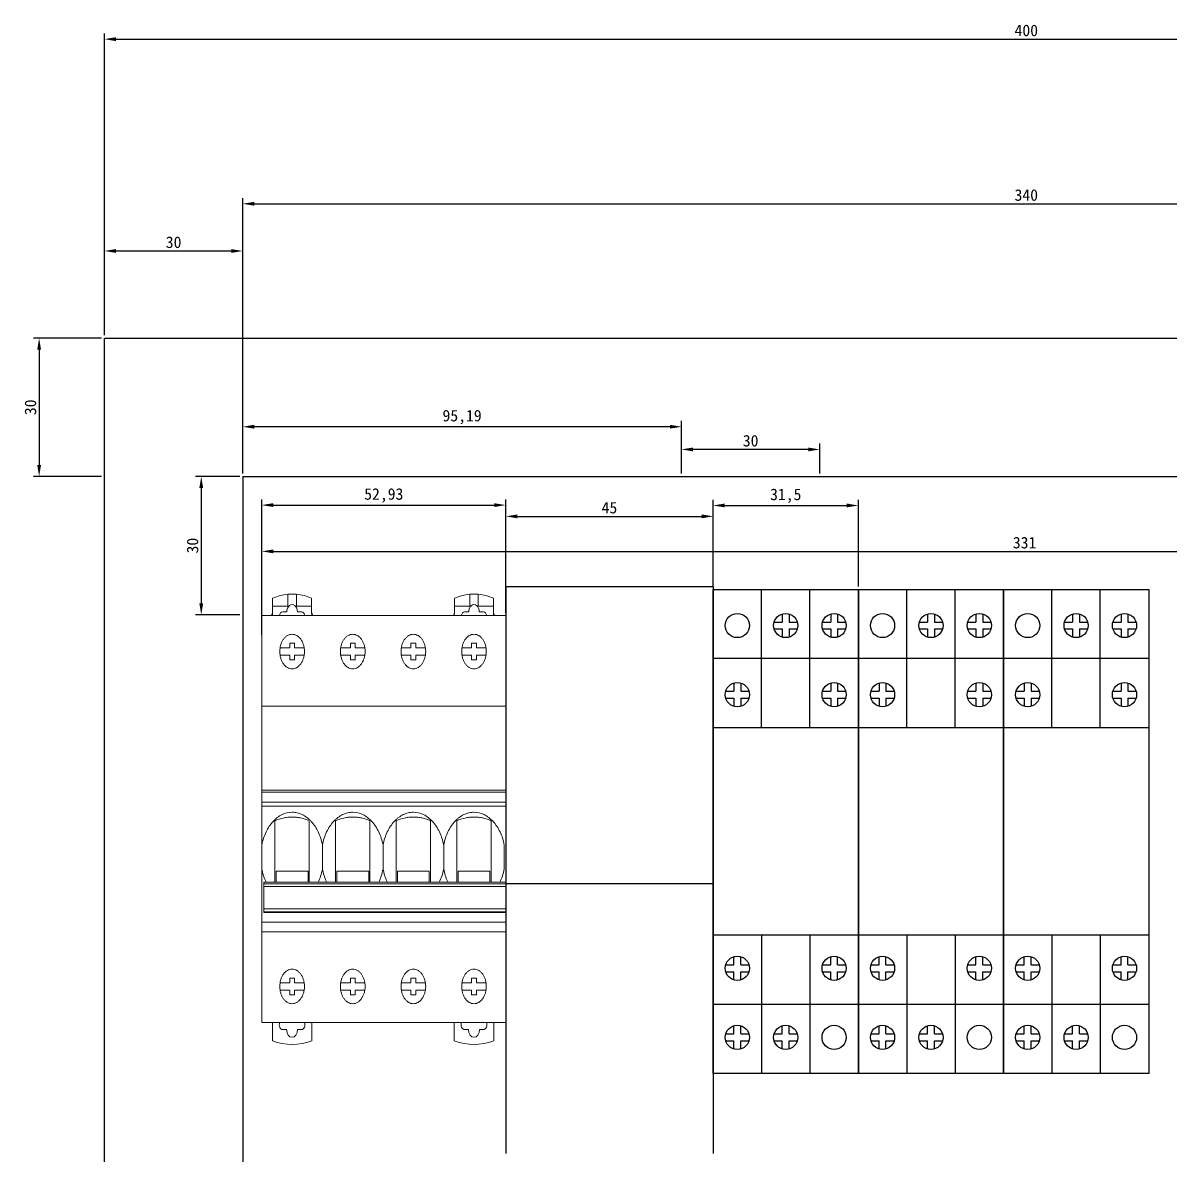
# Model space of a CAD drawing. Header units: millimetres. Extents: x 914 to 910632, y -176 to 682692.
# Drawn here: x 5886.1 to 6135, y 87 to 332.6 of the extents above; entities that cross this region are included whole.
import ezdxf

# ---------------------------------------------------------------- set-up
doc = ezdxf.new("R2010")
doc.units = ezdxf.units.MM
doc.styles.get("Standard").update_dxf_attribs({"font": 'arial.ttf'})
doc.styles.add('宋体', font='')
doc.styles.get('宋体').set_extended_font_data('宋体')
doc.dimstyles.new('ISO-25', dxfattribs={"dimtxt": 2.5, "dimasz": 2.5, "dimexe": 1.25, "dimexo": 0.625, "dimtad": 1, "dimtxsty": 'Standard', "dimcen": 2.5, "dimadec": 0, "dimazin": 0, "dimtfac": 1, "dimtmove": 0, "dimatfit": 3, "dimfxl": 1, "dimarcsym": 0})

# ---------------------------------------------------------------- blocks, each defined once
blk = doc.blocks.new('*D303')
at = {"color": 0, "lineweight": -2, "transparency": 16777216}
for p, q in [((5903.76, 264.85), (5903.76, 284.38)), ((5933.76, 264.85), (5933.76, 284.38)), ((5906.26, 283.13), (5931.26, 283.13))]:
    blk.add_line(p, q, dxfattribs=at)
at = {"color": 0, "transparency": 16777216}
for points in [[(5906.26, 283.55), (5906.26, 282.72), (5903.76, 283.13)], [(5931.26, 283.55), (5931.26, 282.72), (5933.76, 283.13)]]:
    blk.add_solid(points, dxfattribs=at)
at = {"layer": 'Defpoints', "color": 0, "transparency": 16777216}
for p in [(5933.76, 283.13), (5903.76, 264.22), (5933.76, 264.22)]:
    blk.add_point(p, dxfattribs=at)
at = {"color": 0, "transparency": 16777216, "insert": (5918.76, 285.01), "char_height": 2.5, "attachment_point": 5, "style": '宋体'}
blk.add_mtext('30', dxfattribs=at)
blk = doc.blocks.new('*D304')
at = {"color": 0, "lineweight": -2, "transparency": 16777216}
for p, q in [((5903.13, 264.22), (5888.34, 264.22)), ((5889.59, 261.72), (5889.59, 236.72)), ((5903.13, 234.22), (5888.34, 234.22))]:
    blk.add_line(p, q, dxfattribs=at)
at = {"color": 0, "transparency": 16777216}
for points in [[(5889.17, 261.72), (5890, 261.72), (5889.59, 264.22)], [(5889.17, 236.72), (5890, 236.72), (5889.59, 234.22)]]:
    blk.add_solid(points, dxfattribs=at)
at = {"layer": 'Defpoints', "color": 0, "transparency": 16777216}
for p in [(5903.76, 264.22), (5889.59, 234.22), (5903.76, 234.22)]:
    blk.add_point(p, dxfattribs=at)
at = {"color": 0, "transparency": 16777216, "insert": (5887.71, 249.22), "char_height": 2.5, "attachment_point": 5, "rotation": 90, "style": '宋体'}
blk.add_mtext('30', dxfattribs=at)
blk = doc.blocks.new('4P空开')
at = {"color": 4, "linetype": 'Continuous', "lineweight": 15}
for p, q in [((1.296, 28.69), (1.296, 28.204)), ((2.619, 28.204), (2.619, 28.934)), ((3.362, 28.935), (3.362, 28.204)), ((4.685, 28.204), (4.685, 28.693)), ((17.08, 28.69), (17.08, 28.204)), ((18.403, 28.204), (18.403, 28.934)), ((19.146, 28.935), (19.146, 28.204)), ((20.469, 28.204), (20.469, 28.693)), ((1.296, 28.204), (2.619, 28.204)), ((1.296, 28.204), (1.296, 28.203)), ((1.296, 28.203), (2.619, 28.203)), ((1.296, 27.777), (1.296, 28.203)), ((2.53, 27.837), (2.173, 27.837)), ((2.619, 28.204), (2.619, 28.203)), ((3.362, 28.204), (4.685, 28.204)), ((3.362, 28.204), (3.362, 28.203)), ((3.362, 28.203), (4.685, 28.203)), ((3.808, 27.837), (3.451, 27.837)), ((4.685, 28.203), (4.685, 28.204)), ((4.685, 28.203), (4.685, 27.777)), ((17.08, 28.204), (18.403, 28.204)), ((17.08, 28.204), (17.08, 28.203)), ((17.08, 28.203), (18.403, 28.203)), ((17.08, 27.777), (17.08, 28.203)), ((18.314, 27.837), (17.957, 27.837)), ((18.403, 28.204), (18.403, 28.203)), ((19.146, 28.204), (20.469, 28.204)), ((19.146, 28.204), (19.146, 28.203)), ((19.146, 28.203), (20.469, 28.203)), ((19.592, 27.837), (19.235, 27.837)), ((20.469, 28.203), (20.469, 28.204)), ((20.469, 28.203), (20.469, 27.777)), ((21.53, 27.609), (0.36, 27.609)), ((0.36, 27.609), (0.36, 21.991)), ((21.53, 27.609), (21.53, 2.401)), ((1.944, 25.608), (2.782, 25.608)), ((2.782, 25.608), (2.782, 25.905)), ((2.782, 25.905), (3.198, 25.905)), ((3.198, 25.905), (3.198, 25.608)), ((3.198, 25.608), (4.037, 25.608)), ((7.205, 25.608), (8.044, 25.608)), ((8.044, 25.905), (8.46, 25.905)), ((8.044, 25.608), (8.044, 25.905)), ((8.46, 25.905), (8.46, 25.608)), ((8.46, 25.608), (9.298, 25.608)), ((12.467, 25.608), (13.305, 25.608)), ((13.305, 25.905), (13.721, 25.905)), ((13.305, 25.608), (13.305, 25.905)), ((13.721, 25.905), (13.721, 25.608)), ((13.721, 25.608), (14.56, 25.608)), ((17.728, 25.608), (18.567, 25.608)), ((18.567, 25.905), (18.983, 25.905)), ((18.567, 25.608), (18.567, 25.905)), ((18.983, 25.905), (18.983, 25.608)), ((18.983, 25.608), (19.821, 25.608)), ((2.782, 25.162), (1.944, 25.162)), ((2.782, 24.865), (2.782, 25.162)), ((3.198, 25.162), (3.198, 24.865)), ((4.037, 25.162), (3.198, 25.162)), ((8.044, 25.162), (7.205, 25.162)), ((8.044, 24.865), (8.044, 25.162)), ((8.46, 25.162), (8.46, 24.865)), ((9.298, 25.162), (8.46, 25.162)), ((13.305, 25.162), (12.467, 25.162)), ((13.305, 24.865), (13.305, 25.162)), ((13.721, 25.162), (13.721, 24.865)), ((14.56, 25.162), (13.721, 25.162)), ((18.567, 25.162), (17.728, 25.162)), ((18.567, 24.865), (18.567, 25.162)), ((18.983, 25.162), (18.983, 24.865)), ((19.821, 25.162), (18.983, 25.162)), ((3.198, 24.865), (2.782, 24.865)), ((8.46, 24.865), (8.044, 24.865)), ((13.721, 24.865), (13.305, 24.865)), ((18.983, 24.865), (18.567, 24.865)), ((0.36, 21.991), (21.53, 21.991)), ((0.36, 21.991), (0.36, 16.788)), ((0.36, 16.788), (0.36, 16.669)), ((0.36, 16.788), (21.53, 16.788)), ((21.53, 16.669), (0.36, 16.669)), ((21.53, 16.669), (0.36, 16.669)), ((0.36, 16.669), (0.36, 16.044)), ((0.36, 16.044), (21.53, 16.044)), ((0.36, 16.044), (0.36, 15.808)), ((21.53, 15.808), (0.36, 15.808)), ((0.36, 15.808), (0.36, 13.393)), ((0.36, 11.907), (0.36, 8.614)), ((1.608, 11.77), (1.608, 11.086)), ((4.373, 11.77), (1.608, 11.77)), ((4.373, 11.086), (4.373, 11.77)), ((6.87, 11.77), (6.87, 11.086)), ((9.634, 11.77), (6.87, 11.77)), ((9.634, 11.086), (9.634, 11.77)), ((12.131, 11.77), (12.131, 11.086)), ((14.896, 11.77), (12.131, 11.77)), ((14.896, 11.086), (14.896, 11.77)), ((17.393, 11.77), (17.393, 11.086)), ((20.157, 11.77), (17.393, 11.77)), ((20.157, 11.086), (20.157, 11.77)), ((21.53, 11.086), (0.523, 11.086)), ((0.523, 11.086), (0.523, 10.996)), ((21.53, 10.996), (0.523, 10.996)), ((0.523, 10.996), (0.523, 10.823)), ((21.53, 10.823), (0.523, 10.823)), ((0.523, 10.823), (0.523, 9.441)), ((21.53, 9.441), (0.523, 9.441)), ((0.523, 9.441), (0.523, 9.259)), ((21.53, 9.259), (0.523, 9.259)), ((0.523, 9.259), (0.523, 9.207)), ((21.53, 8.614), (0.36, 8.614)), ((0.36, 8.614), (0.36, 8.016)), ((0.523, 9.207), (21.53, 9.207)), ((21.53, 8.016), (0.36, 8.016)), ((0.36, 8.016), (0.36, 2.401)), ((2.782, 5.151), (3.198, 5.151)), ((2.782, 4.854), (2.782, 5.151)), ((3.198, 5.151), (3.198, 4.854)), ((8.044, 5.151), (8.46, 5.151)), ((8.044, 4.854), (8.044, 5.151)), ((8.46, 5.151), (8.46, 4.854)), ((13.305, 5.151), (13.721, 5.151)), ((13.305, 4.854), (13.305, 5.151)), ((13.721, 5.151), (13.721, 4.854)), ((18.567, 5.151), (18.983, 5.151)), ((18.567, 4.854), (18.567, 5.151)), ((18.983, 5.151), (18.983, 4.854)), ((1.944, 4.854), (2.782, 4.854)), ((2.782, 4.408), (1.944, 4.408)), ((2.782, 4.11), (2.782, 4.408)), ((3.198, 4.854), (4.037, 4.854)), ((3.198, 4.408), (3.198, 4.11)), ((4.037, 4.408), (3.198, 4.408)), ((7.205, 4.854), (8.044, 4.854)), ((8.044, 4.408), (7.205, 4.408)), ((8.044, 4.11), (8.044, 4.408)), ((8.46, 4.854), (9.298, 4.854)), ((8.46, 4.408), (8.46, 4.11)), ((9.298, 4.408), (8.46, 4.408)), ((12.467, 4.854), (13.305, 4.854)), ((13.305, 4.408), (12.467, 4.408)), ((13.305, 4.11), (13.305, 4.408)), ((13.721, 4.854), (14.56, 4.854)), ((13.721, 4.408), (13.721, 4.11)), ((14.56, 4.408), (13.721, 4.408)), ((17.728, 4.854), (18.567, 4.854)), ((18.567, 4.408), (17.728, 4.408)), ((18.567, 4.11), (18.567, 4.408)), ((18.983, 4.854), (19.821, 4.854)), ((18.983, 4.408), (18.983, 4.11)), ((19.821, 4.408), (18.983, 4.408)), ((3.198, 4.11), (2.782, 4.11)), ((8.46, 4.11), (8.044, 4.11)), ((13.721, 4.11), (13.305, 4.11)), ((18.983, 4.11), (18.567, 4.11)), ((21.53, 2.401), (0.36, 2.401)), ((1.281, 1.261), (1.281, 2.401)), ((4.7, 2.401), (4.7, 1.261)), ((17.066, 1.261), (17.066, 2.401)), ((20.484, 2.401), (20.484, 1.261)), ((2.173, 1.955), (2.515, 1.955)), ((3.466, 1.955), (3.808, 1.955)), ((17.957, 1.955), (18.299, 1.955)), ((19.25, 1.955), (19.592, 1.955))]:
    blk.add_line(p, q, dxfattribs=at)
for centre, radius, start, end in [((2.997, 23.195), 5.752, 93.76697, 107.19773), ((2.997, 23.195), 5.752, 86.35897, 93.76705), ((2.997, 23.195), 5.752, 72.93382, 86.35906), ((18.781, 23.195), 5.752, 93.76697, 107.19773), ((18.781, 23.195), 5.752, 86.35897, 93.76705), ((18.781, 23.195), 5.752, 72.93382, 86.35906), ((1, 27.844), 0.296, 307.38013, 359.98041), ((4.981, 27.844), 0.296, 180.02292, 232.61656), ((16.784, 27.844), 0.296, 307.38013, 359.98041), ((20.765, 27.844), 0.296, 180.02292, 232.61656), ((2.173, 2.253), 0.297, 150, 270), ((3.808, 2.253), 0.297, 270, 30), ((17.957, 2.253), 0.297, 150, 270), ((19.592, 2.253), 0.297, 270, 30), ((2.99, 1.955), 0.476, 180, 0), ((18.775, 1.955), 0.476, 180, 0), ((2.99, 7.573), 6.54, 254.84901, 285.15099), ((18.775, 7.573), 6.54, 254.84901, 285.15099)]:
    blk.add_arc(centre, radius, start, end, dxfattribs=at)
for centre, major_axis, start_param, end_param in [((0.999, 27.777), (0, 0.298), 4.111358, 4.712389), ((2.173, 27.539), (0, 0.298), 0, 1.334085), ((2.99, 27.837), (0, 0.462), 4.712389, 7.853982), ((3.808, 27.539), (0, 0.298), 4.949101, 6.283185), ((4.982, 27.777), (0, 0.298), 1.570796, 2.171827), ((16.783, 27.777), (0, 0.298), 4.111358, 4.712389), ((17.957, 27.539), (0, 0.298), 0, 1.334085), ((18.775, 27.837), (0, 0.462), 4.712389, 7.853982), ((19.592, 27.539), (0, 0.298), 4.949101, 6.283185), ((20.766, 27.777), (0, 0.298), 1.570796, 2.171827)]:
    blk.add_ellipse(centre, major_axis=major_axis, ratio=0.997493, start_param=start_param, end_param=end_param, dxfattribs=at)
for points, knots in [([(2.99, 24.315), (2.92, 24.315), (2.85, 24.322), (2.713, 24.349), (2.645, 24.37), (2.515, 24.423), (2.454, 24.456), (2.337, 24.534), (2.282, 24.58), (2.183, 24.679), (2.139, 24.732), (2.061, 24.85), (2.028, 24.912), (1.975, 25.041), (1.954, 25.108), (1.927, 25.246), (1.92, 25.315), (1.92, 25.455), (1.927, 25.525), (1.955, 25.662), (1.975, 25.729), (2.028, 25.858), (2.062, 25.921), (2.139, 26.037), (2.183, 26.091), (2.283, 26.19), (2.337, 26.235), (2.452, 26.313), (2.515, 26.346), (2.645, 26.4), (2.711, 26.42), (2.849, 26.448), (2.92, 26.455), (3.061, 26.455), (3.131, 26.448), (3.268, 26.421), (3.336, 26.4), (3.466, 26.346), (3.527, 26.313), (3.643, 26.236), (3.698, 26.19), (3.797, 26.092), (3.841, 26.038), (3.919, 25.921), (3.952, 25.859), (4.006, 25.73), (4.026, 25.663), (4.054, 25.525), (4.06, 25.456), (4.061, 25.317), (4.054, 25.246), (4.027, 25.109), (4.007, 25.042), (3.953, 24.913), (3.92, 24.85), (3.843, 24.734), (3.798, 24.68), (3.699, 24.58), (3.645, 24.535), (3.529, 24.457), (3.466, 24.424), (3.336, 24.37), (3.269, 24.349), (3.132, 24.322), (3.061, 24.315), (2.99, 24.315)], [0, 0, 0, 0, 0.03125, 0.03125, 0.0625, 0.0625, 0.09375, 0.09375, 0.125, 0.125, 0.15625, 0.15625, 0.1875, 0.1875, 0.21875, 0.21875, 0.25, 0.25, 0.28125, 0.28125, 0.3125, 0.3125, 0.34375, 0.34375, 0.375, 0.375, 0.40625, 0.40625, 0.4375, 0.4375, 0.46875, 0.46875, 0.5, 0.5, 0.53125, 0.53125, 0.5625, 0.5625, 0.59375, 0.59375, 0.625, 0.625, 0.65625, 0.65625, 0.6875, 0.6875, 0.71875, 0.71875, 0.75, 0.75, 0.78125, 0.78125, 0.8125, 0.8125, 0.84375, 0.84375, 0.875, 0.875, 0.90625, 0.90625, 0.9375, 0.9375, 0.96875, 0.96875, 1, 1, 1, 1]), ([(8.252, 24.315), (8.181, 24.315), (8.111, 24.322), (7.974, 24.349), (7.906, 24.37), (7.777, 24.423), (7.715, 24.456), (7.599, 24.534), (7.544, 24.58), (7.445, 24.679), (7.401, 24.732), (7.323, 24.85), (7.289, 24.912), (7.236, 25.041), (7.216, 25.108), (7.188, 25.246), (7.182, 25.315), (7.182, 25.455), (7.189, 25.525), (7.216, 25.662), (7.236, 25.729), (7.29, 25.858), (7.323, 25.921), (7.4, 26.037), (7.444, 26.091), (7.544, 26.19), (7.598, 26.235), (7.714, 26.313), (7.776, 26.346), (7.906, 26.4), (7.973, 26.42), (8.11, 26.448), (8.181, 26.455), (8.323, 26.455), (8.392, 26.448), (8.529, 26.421), (8.597, 26.4), (8.727, 26.346), (8.788, 26.313), (8.905, 26.236), (8.96, 26.19), (9.058, 26.092), (9.103, 26.038), (9.181, 25.921), (9.214, 25.859), (9.267, 25.73), (9.288, 25.663), (9.315, 25.525), (9.322, 25.456), (9.322, 25.317), (9.315, 25.246), (9.288, 25.109), (9.268, 25.042), (9.215, 24.913), (9.181, 24.85), (9.104, 24.734), (9.06, 24.68), (8.96, 24.58), (8.906, 24.535), (8.79, 24.457), (8.727, 24.424), (8.598, 24.37), (8.531, 24.349), (8.394, 24.322), (8.323, 24.315), (8.252, 24.315)], [0, 0, 0, 0, 0.03125, 0.03125, 0.0625, 0.0625, 0.09375, 0.09375, 0.125, 0.125, 0.15625, 0.15625, 0.1875, 0.1875, 0.21875, 0.21875, 0.25, 0.25, 0.28125, 0.28125, 0.3125, 0.3125, 0.34375, 0.34375, 0.375, 0.375, 0.40625, 0.40625, 0.4375, 0.4375, 0.46875, 0.46875, 0.5, 0.5, 0.53125, 0.53125, 0.5625, 0.5625, 0.59375, 0.59375, 0.625, 0.625, 0.65625, 0.65625, 0.6875, 0.6875, 0.71875, 0.71875, 0.75, 0.75, 0.78125, 0.78125, 0.8125, 0.8125, 0.84375, 0.84375, 0.875, 0.875, 0.90625, 0.90625, 0.9375, 0.9375, 0.96875, 0.96875, 1, 1, 1, 1]), ([(13.513, 24.315), (13.442, 24.315), (13.373, 24.322), (13.236, 24.349), (13.168, 24.37), (13.038, 24.423), (12.977, 24.456), (12.86, 24.534), (12.805, 24.58), (12.706, 24.679), (12.662, 24.732), (12.584, 24.85), (12.551, 24.912), (12.498, 25.041), (12.477, 25.108), (12.45, 25.246), (12.443, 25.315), (12.443, 25.455), (12.45, 25.525), (12.477, 25.662), (12.498, 25.729), (12.551, 25.858), (12.584, 25.921), (12.662, 26.037), (12.706, 26.091), (12.805, 26.19), (12.86, 26.235), (12.975, 26.313), (13.038, 26.346), (13.168, 26.4), (13.234, 26.42), (13.372, 26.448), (13.442, 26.455), (13.584, 26.455), (13.654, 26.448), (13.791, 26.421), (13.859, 26.4), (13.988, 26.346), (14.05, 26.313), (14.166, 26.236), (14.221, 26.19), (14.32, 26.092), (14.364, 26.038), (14.442, 25.921), (14.475, 25.859), (14.528, 25.73), (14.549, 25.663), (14.576, 25.525), (14.583, 25.456), (14.584, 25.317), (14.577, 25.246), (14.55, 25.109), (14.529, 25.042), (14.476, 24.913), (14.443, 24.85), (14.365, 24.734), (14.321, 24.68), (14.222, 24.58), (14.167, 24.535), (14.051, 24.457), (13.989, 24.424), (13.859, 24.37), (13.792, 24.349), (13.655, 24.322), (13.584, 24.315), (13.513, 24.315)], [0, 0, 0, 0, 0.03125, 0.03125, 0.0625, 0.0625, 0.09375, 0.09375, 0.125, 0.125, 0.15625, 0.15625, 0.1875, 0.1875, 0.21875, 0.21875, 0.25, 0.25, 0.28125, 0.28125, 0.3125, 0.3125, 0.34375, 0.34375, 0.375, 0.375, 0.40625, 0.40625, 0.4375, 0.4375, 0.46875, 0.46875, 0.5, 0.5, 0.53125, 0.53125, 0.5625, 0.5625, 0.59375, 0.59375, 0.625, 0.625, 0.65625, 0.65625, 0.6875, 0.6875, 0.71875, 0.71875, 0.75, 0.75, 0.78125, 0.78125, 0.8125, 0.8125, 0.84375, 0.84375, 0.875, 0.875, 0.90625, 0.90625, 0.9375, 0.9375, 0.96875, 0.96875, 1, 1, 1, 1]), ([(18.775, 24.315), (18.704, 24.315), (18.634, 24.322), (18.497, 24.349), (18.429, 24.37), (18.299, 24.423), (18.238, 24.456), (18.122, 24.534), (18.066, 24.58), (17.968, 24.679), (17.924, 24.732), (17.845, 24.85), (17.812, 24.912), (17.759, 25.041), (17.739, 25.108), (17.711, 25.246), (17.705, 25.315), (17.705, 25.455), (17.712, 25.525), (17.739, 25.662), (17.759, 25.729), (17.812, 25.858), (17.846, 25.921), (17.923, 26.037), (17.967, 26.091), (18.067, 26.19), (18.121, 26.235), (18.237, 26.313), (18.299, 26.346), (18.429, 26.4), (18.496, 26.42), (18.633, 26.448), (18.704, 26.455), (18.846, 26.455), (18.915, 26.448), (19.052, 26.421), (19.12, 26.4), (19.25, 26.346), (19.311, 26.313), (19.428, 26.236), (19.483, 26.19), (19.581, 26.092), (19.625, 26.038), (19.704, 25.921), (19.737, 25.859), (19.79, 25.73), (19.81, 25.663), (19.838, 25.525), (19.845, 25.456), (19.845, 25.317), (19.838, 25.246), (19.811, 25.109), (19.791, 25.042), (19.738, 24.913), (19.704, 24.85), (19.627, 24.734), (19.583, 24.68), (19.483, 24.58), (19.429, 24.535), (19.313, 24.457), (19.25, 24.424), (19.121, 24.37), (19.054, 24.349), (18.916, 24.322), (18.846, 24.315), (18.775, 24.315)], [0, 0, 0, 0, 0.03125, 0.03125, 0.0625, 0.0625, 0.09375, 0.09375, 0.125, 0.125, 0.15625, 0.15625, 0.1875, 0.1875, 0.21875, 0.21875, 0.25, 0.25, 0.28125, 0.28125, 0.3125, 0.3125, 0.34375, 0.34375, 0.375, 0.375, 0.40625, 0.40625, 0.4375, 0.4375, 0.46875, 0.46875, 0.5, 0.5, 0.53125, 0.53125, 0.5625, 0.5625, 0.59375, 0.59375, 0.625, 0.625, 0.65625, 0.65625, 0.6875, 0.6875, 0.71875, 0.71875, 0.75, 0.75, 0.78125, 0.78125, 0.8125, 0.8125, 0.84375, 0.84375, 0.875, 0.875, 0.90625, 0.90625, 0.9375, 0.9375, 0.96875, 0.96875, 1, 1, 1, 1]), ([(5.621, 13.393), (5.542, 13.682), (5.42, 13.952), (5.171, 14.326), (5.079, 14.444), (4.878, 14.661), (4.769, 14.762), (4.592, 14.899), (4.531, 14.943), (4.406, 15.025), (4.342, 15.063), (4.147, 15.169), (4.011, 15.229), (3.8, 15.303), (3.727, 15.324), (3.582, 15.361), (3.51, 15.377), (3.289, 15.414), (3.141, 15.426), (2.69, 15.426), (2.398, 15.377), (1.972, 15.23), (1.836, 15.17), (1.575, 15.029), (1.451, 14.947), (1.214, 14.763), (1.104, 14.662), (0.903, 14.445), (0.811, 14.328), (0.645, 14.079), (0.573, 13.948), (0.45, 13.677), (0.399, 13.538), (0.36, 13.393)], [0, 0, 0, 0, 0.125, 0.125, 0.1875, 0.1875, 0.25, 0.25, 0.28125, 0.28125, 0.3125, 0.3125, 0.375, 0.375, 0.40625, 0.40625, 0.4375, 0.4375, 0.5, 0.5, 0.625, 0.625, 0.6875, 0.6875, 0.75, 0.75, 0.8125, 0.8125, 0.875, 0.875, 0.9375, 0.9375, 1, 1, 1, 1]), ([(1.504, 14.898), (1.734, 14.973), (1.974, 15.03), (2.348, 15.087), (2.476, 15.102), (2.733, 15.122), (2.861, 15.126), (3.118, 15.126), (3.246, 15.122), (3.502, 15.102), (3.63, 15.088), (4.007, 15.03), (4.247, 14.973), (4.477, 14.898)], [0, 0, 0, 0, 0.25, 0.25, 0.375, 0.375, 0.5, 0.5, 0.625, 0.625, 0.75, 0.75, 1, 1, 1, 1]), ([(5.621, 13.393), (5.7, 13.682), (5.823, 13.952), (6.071, 14.326), (6.163, 14.444), (6.365, 14.661), (6.474, 14.762), (6.65, 14.899), (6.712, 14.943), (6.837, 15.025), (6.9, 15.063), (7.096, 15.169), (7.231, 15.229), (7.443, 15.303), (7.515, 15.324), (7.66, 15.361), (7.733, 15.377), (7.953, 15.414), (8.101, 15.426), (8.552, 15.426), (8.845, 15.377), (9.27, 15.23), (9.407, 15.17), (9.667, 15.029), (9.791, 14.947), (10.028, 14.763), (10.138, 14.662), (10.34, 14.445), (10.431, 14.328), (10.597, 14.079), (10.67, 13.948), (10.792, 13.677), (10.843, 13.538), (10.883, 13.393)], [0, 0, 0, 0, 0.125, 0.125, 0.1875, 0.1875, 0.25, 0.25, 0.28125, 0.28125, 0.3125, 0.3125, 0.375, 0.375, 0.40625, 0.40625, 0.4375, 0.4375, 0.5, 0.5, 0.625, 0.625, 0.6875, 0.6875, 0.75, 0.75, 0.8125, 0.8125, 0.875, 0.875, 0.9375, 0.9375, 1, 1, 1, 1]), ([(6.766, 14.898), (6.995, 14.973), (7.235, 15.03), (7.609, 15.087), (7.738, 15.102), (7.995, 15.122), (8.123, 15.126), (8.379, 15.126), (8.508, 15.122), (8.763, 15.102), (8.892, 15.088), (9.268, 15.03), (9.508, 14.973), (9.738, 14.898)], [0, 0, 0, 0, 0.25, 0.25, 0.375, 0.375, 0.5, 0.5, 0.625, 0.625, 0.75, 0.75, 1, 1, 1, 1]), ([(10.883, 13.393), (10.962, 13.682), (11.084, 13.952), (11.332, 14.326), (11.425, 14.444), (11.626, 14.661), (11.735, 14.762), (11.912, 14.899), (11.973, 14.943), (12.098, 15.025), (12.162, 15.063), (12.357, 15.169), (12.493, 15.229), (12.704, 15.303), (12.776, 15.324), (12.921, 15.361), (12.994, 15.377), (13.214, 15.414), (13.363, 15.426), (13.814, 15.426), (14.106, 15.377), (14.532, 15.23), (14.668, 15.17), (14.929, 15.029), (15.053, 14.947), (15.29, 14.763), (15.4, 14.662), (15.601, 14.445), (15.693, 14.328), (15.858, 14.079), (15.931, 13.948), (16.054, 13.677), (16.104, 13.538), (16.144, 13.393)], [0, 0, 0, 0, 0.125, 0.125, 0.1875, 0.1875, 0.25, 0.25, 0.28125, 0.28125, 0.3125, 0.3125, 0.375, 0.375, 0.40625, 0.40625, 0.4375, 0.4375, 0.5, 0.5, 0.625, 0.625, 0.6875, 0.6875, 0.75, 0.75, 0.8125, 0.8125, 0.875, 0.875, 0.9375, 0.9375, 1, 1, 1, 1]), ([(12.027, 14.898), (12.257, 14.973), (12.497, 15.03), (12.871, 15.087), (12.999, 15.102), (13.256, 15.122), (13.384, 15.126), (13.641, 15.126), (13.769, 15.122), (14.025, 15.102), (14.153, 15.088), (14.529, 15.03), (14.77, 14.973), (15, 14.898)], [0, 0, 0, 0, 0.25, 0.25, 0.375, 0.375, 0.5, 0.5, 0.625, 0.625, 0.75, 0.75, 1, 1, 1, 1]), ([(16.144, 13.393), (16.223, 13.682), (16.346, 13.952), (16.594, 14.326), (16.686, 14.444), (16.887, 14.661), (16.997, 14.762), (17.173, 14.899), (17.235, 14.943), (17.359, 15.025), (17.423, 15.063), (17.618, 15.169), (17.754, 15.229), (17.965, 15.303), (18.038, 15.324), (18.183, 15.361), (18.256, 15.377), (18.476, 15.414), (18.624, 15.426), (19.075, 15.426), (19.367, 15.377), (19.793, 15.23), (19.93, 15.17), (20.19, 15.029), (20.314, 14.947), (20.551, 14.763), (20.661, 14.662), (20.862, 14.445), (20.954, 14.328), (21.12, 14.079), (21.192, 13.948), (21.315, 13.677), (21.366, 13.538), (21.405, 13.393)], [0, 0, 0, 0, 0.125, 0.125, 0.1875, 0.1875, 0.25, 0.25, 0.28125, 0.28125, 0.3125, 0.3125, 0.375, 0.375, 0.40625, 0.40625, 0.4375, 0.4375, 0.5, 0.5, 0.625, 0.625, 0.6875, 0.6875, 0.75, 0.75, 0.8125, 0.8125, 0.875, 0.875, 0.9375, 0.9375, 1, 1, 1, 1]), ([(17.288, 14.898), (17.518, 14.973), (17.758, 15.03), (18.132, 15.087), (18.26, 15.102), (18.517, 15.122), (18.646, 15.126), (18.902, 15.126), (19.03, 15.122), (19.286, 15.102), (19.415, 15.088), (19.791, 15.03), (20.031, 14.973), (20.261, 14.898)], [0, 0, 0, 0, 0.25, 0.25, 0.375, 0.375, 0.5, 0.5, 0.625, 0.625, 0.75, 0.75, 1, 1, 1, 1]), ([(1.504, 11.086), (1.504, 11.203), (1.504, 11.452), (1.504, 11.874), (1.504, 12.325), (1.504, 12.79), (1.504, 13.262), (1.504, 13.729), (1.504, 14.167), (1.504, 14.567), (1.504, 14.789), (1.504, 14.898)], [0, 0, 0, 0, 0.101509, 0.215632, 0.324172, 0.432713, 0.546835, 0.660958, 0.775081, 0.889204, 1, 1, 1, 1]), ([(4.477, 14.898), (4.477, 14.785), (4.477, 14.559), (4.477, 14.155), (4.477, 13.715), (4.477, 13.253), (4.477, 12.777), (4.477, 12.302), (4.477, 11.836), (4.477, 11.423), (4.477, 11.189), (4.477, 11.086)], [0, 0, 0, 0, 0.1140739, 0.2281478, 0.3422219, 0.4562957, 0.5670441, 0.6811182, 0.795192, 0.909266, 1, 1, 1, 1]), ([(6.766, 11.086), (6.766, 11.203), (6.766, 11.452), (6.766, 11.874), (6.766, 12.325), (6.766, 12.79), (6.766, 13.262), (6.766, 13.729), (6.766, 14.167), (6.766, 14.567), (6.766, 14.789), (6.766, 14.898)], [0, 0, 0, 0, 0.101509, 0.215632, 0.324172, 0.432713, 0.546835, 0.660958, 0.775081, 0.889204, 1, 1, 1, 1]), ([(9.738, 14.898), (9.738, 14.785), (9.738, 14.559), (9.738, 14.155), (9.738, 13.715), (9.738, 13.253), (9.738, 12.777), (9.738, 12.302), (9.738, 11.836), (9.738, 11.423), (9.738, 11.189), (9.738, 11.086)], [0, 0, 0, 0, 0.1140739, 0.2281478, 0.3422219, 0.4562957, 0.5670441, 0.6811182, 0.795192, 0.909266, 1, 1, 1, 1]), ([(12.027, 11.086), (12.027, 11.203), (12.027, 11.452), (12.027, 11.874), (12.027, 12.325), (12.027, 12.79), (12.027, 13.262), (12.027, 13.729), (12.027, 14.167), (12.027, 14.567), (12.027, 14.789), (12.027, 14.898)], [0, 0, 0, 0, 0.101509, 0.215632, 0.324172, 0.432713, 0.546835, 0.660958, 0.775081, 0.889204, 1, 1, 1, 1]), ([(15, 14.898), (15, 14.785), (15, 14.559), (15, 14.155), (15, 13.715), (15, 13.253), (15, 12.777), (15, 12.302), (15, 11.836), (15, 11.423), (15, 11.189), (15, 11.086)], [0, 0, 0, 0, 0.1140739, 0.2281478, 0.3422219, 0.4562957, 0.5670441, 0.6811182, 0.795192, 0.909266, 1, 1, 1, 1]), ([(17.288, 11.086), (17.288, 11.203), (17.288, 11.452), (17.288, 11.874), (17.288, 12.325), (17.288, 12.79), (17.288, 13.262), (17.288, 13.729), (17.288, 14.167), (17.288, 14.567), (17.288, 14.789), (17.288, 14.898)], [0, 0, 0, 0, 0.101509, 0.215632, 0.324172, 0.432713, 0.546835, 0.660958, 0.775081, 0.889204, 1, 1, 1, 1]), ([(20.261, 14.898), (20.261, 14.785), (20.261, 14.559), (20.261, 14.155), (20.261, 13.715), (20.261, 13.253), (20.261, 12.777), (20.261, 12.302), (20.261, 11.836), (20.261, 11.423), (20.261, 11.189), (20.261, 11.086)], [0, 0, 0, 0, 0.1140739, 0.2281478, 0.3422219, 0.4562957, 0.5670441, 0.6811182, 0.795192, 0.909266, 1, 1, 1, 1]), ([(0.36, 13.393), (0.36, 13.271), (0.36, 13.147), (0.36, 12.958), (0.36, 12.895), (0.36, 12.766), (0.36, 12.702), (0.36, 12.511), (0.36, 12.386), (0.36, 12.201), (0.36, 12.14), (0.36, 12.021), (0.36, 11.963), (0.36, 11.907)], [0, 0, 0, 0, 0.25, 0.25, 0.375, 0.375, 0.5, 0.5, 0.75, 0.75, 0.875, 0.875, 1, 1, 1, 1]), ([(5.621, 11.907), (5.621, 12.02), (5.621, 12.138), (5.621, 12.382), (5.621, 12.509), (5.621, 12.766), (5.621, 12.895), (5.621, 13.147), (5.621, 13.271), (5.621, 13.393)], [0, 0, 0, 0, 0.25, 0.25, 0.5, 0.5, 0.75, 0.75, 1, 1, 1, 1]), ([(10.883, 11.907), (10.883, 12.02), (10.883, 12.138), (10.883, 12.382), (10.883, 12.509), (10.883, 12.766), (10.883, 12.895), (10.883, 13.147), (10.883, 13.271), (10.883, 13.393)], [0, 0, 0, 0, 0.25, 0.25, 0.5, 0.5, 0.75, 0.75, 1, 1, 1, 1]), ([(10.883, 11.907), (10.883, 12.02), (10.883, 12.138), (10.883, 12.382), (10.883, 12.509), (10.883, 12.766), (10.883, 12.895), (10.883, 13.147), (10.883, 13.271), (10.883, 13.393)], [0, 0, 0, 0, 0.25, 0.25, 0.5, 0.5, 0.75, 0.75, 1, 1, 1, 1]), ([(16.144, 11.907), (16.144, 12.02), (16.144, 12.138), (16.144, 12.382), (16.144, 12.509), (16.144, 12.766), (16.144, 12.895), (16.144, 13.147), (16.144, 13.271), (16.144, 13.393)], [0, 0, 0, 0, 0.25, 0.25, 0.5, 0.5, 0.75, 0.75, 1, 1, 1, 1]), ([(16.144, 11.907), (16.144, 12.02), (16.144, 12.138), (16.144, 12.382), (16.144, 12.509), (16.144, 12.766), (16.144, 12.895), (16.144, 13.147), (16.144, 13.271), (16.144, 13.393)], [0, 0, 0, 0, 0.25, 0.25, 0.5, 0.5, 0.75, 0.75, 1, 1, 1, 1]), ([(21.405, 11.907), (21.405, 12.02), (21.405, 12.138), (21.405, 12.382), (21.405, 12.509), (21.405, 12.766), (21.405, 12.895), (21.405, 13.147), (21.405, 13.271), (21.405, 13.393)], [0, 0, 0, 0, 0.25, 0.25, 0.5, 0.5, 0.75, 0.75, 1, 1, 1, 1]), ([(0.744, 11.086), (0.728, 11.106), (0.627, 11.236), (0.491, 11.511), (0.403, 11.775), (0.36, 11.907)], [0, 0, 0, 0, 0.084448, 0.542214, 1, 1, 1, 1]), ([(5.621, 11.907), (5.573, 11.758), (5.481, 11.468), (5.32, 11.211), (5.241, 11.086)], [0, 0, 0, 0, 0.514359, 1, 1, 1, 1]), ([(6.005, 11.086), (5.989, 11.106), (5.888, 11.236), (5.752, 11.511), (5.665, 11.775), (5.621, 11.907)], [0, 0, 0, 0, 0.084448, 0.542214, 1, 1, 1, 1]), ([(10.883, 11.907), (10.835, 11.758), (10.742, 11.468), (10.581, 11.211), (10.503, 11.086)], [0, 0, 0, 0, 0.5143587, 1, 1, 1, 1]), ([(10.883, 11.907), (10.835, 11.758), (10.742, 11.468), (10.581, 11.211), (10.503, 11.086)], [0, 0, 0, 0, 0.514359, 1, 1, 1, 1]), ([(11.266, 11.086), (11.251, 11.106), (11.149, 11.236), (11.013, 11.511), (10.926, 11.775), (10.883, 11.907)], [0, 0, 0, 0, 0.084448, 0.542214, 1, 1, 1, 1]), ([(16.144, 11.907), (16.096, 11.758), (16.004, 11.468), (15.842, 11.211), (15.764, 11.086)], [0, 0, 0, 0, 0.5143587, 1, 1, 1, 1]), ([(16.144, 11.907), (16.096, 11.758), (16.004, 11.468), (15.842, 11.211), (15.764, 11.086)], [0, 0, 0, 0, 0.514359, 1, 1, 1, 1]), ([(16.528, 11.086), (16.512, 11.106), (16.411, 11.236), (16.275, 11.511), (16.188, 11.775), (16.144, 11.907)], [0, 0, 0, 0, 0.084448, 0.542214, 1, 1, 1, 1]), ([(21.405, 11.907), (21.358, 11.758), (21.265, 11.468), (21.104, 11.211), (21.026, 11.086)], [0, 0, 0, 0, 0.5143587, 1, 1, 1, 1]), ([(2.99, 3.561), (2.92, 3.561), (2.85, 3.567), (2.713, 3.595), (2.645, 3.615), (2.515, 3.669), (2.454, 3.702), (2.337, 3.78), (2.282, 3.825), (2.184, 3.924), (2.14, 3.978), (2.062, 4.095), (2.028, 4.157), (1.975, 4.285), (1.955, 4.352), (1.927, 4.49), (1.92, 4.559), (1.92, 4.699), (1.927, 4.77), (1.954, 4.907), (1.974, 4.973), (2.028, 5.103), (2.061, 5.166), (2.138, 5.282), (2.182, 5.336), (2.282, 5.436), (2.336, 5.48), (2.452, 5.558), (2.515, 5.592), (2.645, 5.646), (2.711, 5.666), (2.849, 5.694), (2.92, 5.701), (3.061, 5.701), (3.131, 5.694), (3.268, 5.667), (3.336, 5.646), (3.466, 5.592), (3.527, 5.559), (3.644, 5.481), (3.699, 5.436), (3.797, 5.337), (3.842, 5.283), (3.92, 5.166), (3.953, 5.104), (4.006, 4.975), (4.027, 4.907), (4.054, 4.769), (4.061, 4.7), (4.061, 4.561), (4.054, 4.49), (4.026, 4.353), (4.006, 4.287), (3.953, 4.157), (3.919, 4.095), (3.842, 3.979), (3.798, 3.925), (3.698, 3.825), (3.644, 3.781), (3.528, 3.703), (3.466, 3.669), (3.336, 3.615), (3.269, 3.595), (3.132, 3.568), (3.061, 3.561), (2.99, 3.561)], [0, 0, 0, 0, 0.03125, 0.03125, 0.0625, 0.0625, 0.09375, 0.09375, 0.125, 0.125, 0.15625, 0.15625, 0.1875, 0.1875, 0.21875, 0.21875, 0.25, 0.25, 0.28125, 0.28125, 0.3125, 0.3125, 0.34375, 0.34375, 0.375, 0.375, 0.40625, 0.40625, 0.4375, 0.4375, 0.46875, 0.46875, 0.5, 0.5, 0.53125, 0.53125, 0.5625, 0.5625, 0.59375, 0.59375, 0.625, 0.625, 0.65625, 0.65625, 0.6875, 0.6875, 0.71875, 0.71875, 0.75, 0.75, 0.78125, 0.78125, 0.8125, 0.8125, 0.84375, 0.84375, 0.875, 0.875, 0.90625, 0.90625, 0.9375, 0.9375, 0.96875, 0.96875, 1, 1, 1, 1]), ([(8.252, 3.561), (8.181, 3.561), (8.111, 3.567), (7.974, 3.595), (7.906, 3.615), (7.777, 3.669), (7.715, 3.702), (7.599, 3.78), (7.544, 3.825), (7.445, 3.924), (7.401, 3.978), (7.323, 4.095), (7.29, 4.157), (7.237, 4.285), (7.216, 4.352), (7.189, 4.49), (7.182, 4.559), (7.182, 4.699), (7.188, 4.77), (7.216, 4.907), (7.236, 4.973), (7.289, 5.103), (7.322, 5.166), (7.4, 5.282), (7.444, 5.336), (7.544, 5.436), (7.598, 5.48), (7.714, 5.558), (7.776, 5.592), (7.906, 5.646), (7.973, 5.666), (8.11, 5.694), (8.181, 5.701), (8.323, 5.701), (8.392, 5.694), (8.529, 5.667), (8.597, 5.646), (8.727, 5.592), (8.789, 5.559), (8.905, 5.481), (8.96, 5.436), (9.059, 5.337), (9.103, 5.283), (9.181, 5.166), (9.214, 5.104), (9.268, 4.975), (9.288, 4.907), (9.315, 4.769), (9.322, 4.7), (9.322, 4.561), (9.315, 4.49), (9.288, 4.353), (9.268, 4.287), (9.214, 4.157), (9.181, 4.095), (9.103, 3.979), (9.059, 3.925), (8.96, 3.825), (8.906, 3.781), (8.79, 3.703), (8.727, 3.669), (8.598, 3.615), (8.531, 3.595), (8.394, 3.568), (8.323, 3.561), (8.252, 3.561)], [0, 0, 0, 0, 0.03125, 0.03125, 0.0625, 0.0625, 0.09375, 0.09375, 0.125, 0.125, 0.15625, 0.15625, 0.1875, 0.1875, 0.21875, 0.21875, 0.25, 0.25, 0.28125, 0.28125, 0.3125, 0.3125, 0.34375, 0.34375, 0.375, 0.375, 0.40625, 0.40625, 0.4375, 0.4375, 0.46875, 0.46875, 0.5, 0.5, 0.53125, 0.53125, 0.5625, 0.5625, 0.59375, 0.59375, 0.625, 0.625, 0.65625, 0.65625, 0.6875, 0.6875, 0.71875, 0.71875, 0.75, 0.75, 0.78125, 0.78125, 0.8125, 0.8125, 0.84375, 0.84375, 0.875, 0.875, 0.90625, 0.90625, 0.9375, 0.9375, 0.96875, 0.96875, 1, 1, 1, 1]), ([(13.513, 3.561), (13.442, 3.561), (13.373, 3.567), (13.236, 3.595), (13.168, 3.615), (13.038, 3.669), (12.977, 3.702), (12.86, 3.78), (12.805, 3.825), (12.707, 3.924), (12.663, 3.978), (12.584, 4.095), (12.551, 4.157), (12.498, 4.285), (12.478, 4.352), (12.45, 4.49), (12.443, 4.559), (12.443, 4.699), (12.45, 4.77), (12.477, 4.907), (12.497, 4.973), (12.55, 5.103), (12.584, 5.166), (12.661, 5.282), (12.705, 5.336), (12.805, 5.436), (12.859, 5.48), (12.975, 5.558), (13.038, 5.592), (13.168, 5.646), (13.234, 5.666), (13.372, 5.694), (13.443, 5.701), (13.584, 5.701), (13.654, 5.694), (13.791, 5.667), (13.859, 5.646), (13.989, 5.592), (14.05, 5.559), (14.167, 5.481), (14.222, 5.436), (14.32, 5.337), (14.365, 5.283), (14.443, 5.166), (14.476, 5.104), (14.529, 4.975), (14.549, 4.907), (14.577, 4.769), (14.583, 4.7), (14.583, 4.561), (14.576, 4.49), (14.549, 4.353), (14.529, 4.287), (14.476, 4.157), (14.442, 4.095), (14.365, 3.979), (14.321, 3.925), (14.221, 3.825), (14.167, 3.781), (14.051, 3.703), (13.989, 3.669), (13.859, 3.615), (13.792, 3.595), (13.655, 3.568), (13.584, 3.561), (13.513, 3.561)], [0, 0, 0, 0, 0.03125, 0.03125, 0.0625, 0.0625, 0.09375, 0.09375, 0.125, 0.125, 0.15625, 0.15625, 0.1875, 0.1875, 0.21875, 0.21875, 0.25, 0.25, 0.28125, 0.28125, 0.3125, 0.3125, 0.34375, 0.34375, 0.375, 0.375, 0.40625, 0.40625, 0.4375, 0.4375, 0.46875, 0.46875, 0.5, 0.5, 0.53125, 0.53125, 0.5625, 0.5625, 0.59375, 0.59375, 0.625, 0.625, 0.65625, 0.65625, 0.6875, 0.6875, 0.71875, 0.71875, 0.75, 0.75, 0.78125, 0.78125, 0.8125, 0.8125, 0.84375, 0.84375, 0.875, 0.875, 0.90625, 0.90625, 0.9375, 0.9375, 0.96875, 0.96875, 1, 1, 1, 1]), ([(18.775, 3.561), (18.704, 3.561), (18.634, 3.567), (18.497, 3.595), (18.429, 3.615), (18.3, 3.669), (18.238, 3.702), (18.122, 3.78), (18.067, 3.825), (17.968, 3.924), (17.924, 3.978), (17.846, 4.095), (17.813, 4.157), (17.76, 4.285), (17.739, 4.352), (17.712, 4.49), (17.705, 4.559), (17.705, 4.699), (17.711, 4.77), (17.738, 4.907), (17.759, 4.973), (17.812, 5.103), (17.845, 5.166), (17.923, 5.282), (17.967, 5.336), (18.067, 5.436), (18.121, 5.48), (18.237, 5.558), (18.299, 5.592), (18.429, 5.646), (18.496, 5.666), (18.633, 5.694), (18.704, 5.701), (18.846, 5.701), (18.915, 5.694), (19.052, 5.667), (19.12, 5.646), (19.25, 5.592), (19.312, 5.559), (19.428, 5.481), (19.483, 5.436), (19.582, 5.337), (19.626, 5.283), (19.704, 5.166), (19.737, 5.104), (19.79, 4.975), (19.811, 4.907), (19.838, 4.769), (19.845, 4.7), (19.845, 4.561), (19.838, 4.49), (19.811, 4.353), (19.79, 4.287), (19.737, 4.157), (19.704, 4.095), (19.626, 3.979), (19.582, 3.925), (19.483, 3.825), (19.429, 3.781), (19.313, 3.703), (19.25, 3.669), (19.12, 3.615), (19.054, 3.595), (18.916, 3.568), (18.846, 3.561), (18.775, 3.561)], [0, 0, 0, 0, 0.03125, 0.03125, 0.0625, 0.0625, 0.09375, 0.09375, 0.125, 0.125, 0.15625, 0.15625, 0.1875, 0.1875, 0.21875, 0.21875, 0.25, 0.25, 0.28125, 0.28125, 0.3125, 0.3125, 0.34375, 0.34375, 0.375, 0.375, 0.40625, 0.40625, 0.4375, 0.4375, 0.46875, 0.46875, 0.5, 0.5, 0.53125, 0.53125, 0.5625, 0.5625, 0.59375, 0.59375, 0.625, 0.625, 0.65625, 0.65625, 0.6875, 0.6875, 0.71875, 0.71875, 0.75, 0.75, 0.78125, 0.78125, 0.8125, 0.8125, 0.84375, 0.84375, 0.875, 0.875, 0.90625, 0.90625, 0.9375, 0.9375, 0.96875, 0.96875, 1, 1, 1, 1])]:
    blk.add_open_spline(points, degree=3, knots=knots, dxfattribs=at)
blk = doc.blocks.new('*D308')
at = {"color": 0, "lineweight": -2, "transparency": 16777216}
for p, q in [((5933.13, 234.22), (5923.51, 234.22)), ((5924.76, 231.72), (5924.76, 206.72)), ((5933.13, 204.22), (5923.51, 204.22))]:
    blk.add_line(p, q, dxfattribs=at)
at = {"color": 0, "transparency": 16777216}
for points in [[(5924.34, 231.72), (5925.17, 231.72), (5924.76, 234.22)], [(5924.34, 206.72), (5925.17, 206.72), (5924.76, 204.22)]]:
    blk.add_solid(points, dxfattribs=at)
at = {"layer": 'Defpoints', "color": 0, "transparency": 16777216}
for p in [(5933.76, 234.22), (5924.76, 204.22), (5933.76, 204.22)]:
    blk.add_point(p, dxfattribs=at)
at = {"color": 0, "transparency": 16777216, "insert": (5922.88, 219.22), "char_height": 2.5, "attachment_point": 5, "rotation": 90, "style": '宋体'}
blk.add_mtext('30', dxfattribs=at)
blk = doc.blocks.new('2Z继电器外形')
for p, q in [((7, -20), (7, 0)), ((14, -20), (14, 0)), ((8.82, -4.72), (10, -4.72)), ((10, -3.54), (10, -4.72)), ((11, -3.54), (11, -4.72)), ((11, -4.72), (12.18, -4.72)), ((15.82, -4.72), (17, -4.72)), ((17, -3.54), (17, -4.72)), ((18, -3.54), (18, -4.72)), ((18, -4.72), (19.18, -4.72)), ((8.82, -5.72), (10, -5.72)), ((10, -5.72), (10, -6.9)), ((11, -5.72), (12.18, -5.72)), ((11, -5.72), (11, -6.9)), ((15.82, -5.72), (17, -5.72)), ((17, -5.72), (17, -6.9)), ((18, -5.72), (19.18, -5.72)), ((18, -5.72), (18, -6.9)), ((21, -10), (0, -10)), ((1.82, -14.72), (3, -14.72)), ((3, -13.54), (3, -14.72)), ((4, -13.54), (4, -14.72)), ((4, -14.72), (5.18, -14.72)), ((15.82, -14.72), (17, -14.72)), ((17, -13.54), (17, -14.72)), ((18, -13.54), (18, -14.72)), ((18, -14.72), (19.18, -14.72)), ((1.82, -15.72), (3, -15.72)), ((3, -15.72), (3, -16.9)), ((4, -15.72), (5.18, -15.72)), ((4, -15.72), (4, -16.9)), ((15.82, -15.72), (17, -15.72)), ((17, -15.72), (17, -16.9)), ((18, -15.72), (19.18, -15.72)), ((18, -15.72), (18, -16.9)), ((21, -20), (0, -20)), ((21, -50), (0, -50)), ((7, -50), (7, -70)), ((14, -50), (14, -70)), ((1.82, -54.28), (3, -54.28)), ((3, -54.28), (3, -53.1)), ((4, -54.28), (4, -53.1)), ((4, -54.28), (5.18, -54.28)), ((15.82, -54.28), (17, -54.28)), ((17, -54.28), (17, -53.1)), ((18, -54.28), (18, -53.1)), ((18, -54.28), (19.18, -54.28)), ((1.82, -55.28), (3, -55.28)), ((3, -56.46), (3, -55.28)), ((4, -55.28), (5.18, -55.28)), ((4, -56.46), (4, -55.28)), ((15.82, -55.28), (17, -55.28)), ((17, -56.46), (17, -55.28)), ((18, -55.28), (19.18, -55.28)), ((18, -56.46), (18, -55.28)), ((21, -60), (0, -60)), ((1.82, -64.28), (3, -64.28)), ((3, -64.28), (3, -63.1)), ((4, -64.28), (4, -63.1)), ((4, -64.28), (5.18, -64.28)), ((8.82, -64.28), (10, -64.28)), ((10, -64.28), (10, -63.1)), ((11, -64.28), (11, -63.1)), ((11, -64.28), (12.18, -64.28)), ((1.82, -65.28), (3, -65.28)), ((3, -66.46), (3, -65.28)), ((4, -65.28), (5.18, -65.28)), ((4, -66.46), (4, -65.28)), ((8.82, -65.28), (10, -65.28)), ((10, -66.46), (10, -65.28)), ((11, -65.28), (12.18, -65.28)), ((11, -66.46), (11, -65.28))]:
    blk.add_line(p, q)
blk.add_lwpolyline([(0, 0), (21, 0), (21, -70), (0, -70)], close=True)
for centre in [(3.5, -5.22), (10.5, -5.22), (17.5, -5.22), (3.5, -15.22), (17.5, -15.22), (3.5, -54.78), (17.5, -54.78), (3.5, -64.78), (10.5, -64.78), (17.5, -64.78)]:
    blk.add_circle(centre, 1.75)
blk = doc.blocks.new('*D309')
at = {"color": 0, "lineweight": -2, "transparency": 16777216}
for p, q in [((5933.76, 234.85), (5933.76, 294.62)), ((6273.76, 234.85), (6273.76, 294.62)), ((5936.26, 293.37), (6271.26, 293.37))]:
    blk.add_line(p, q, dxfattribs=at)
at = {"color": 0, "transparency": 16777216}
for points in [[(5936.26, 293.79), (5936.26, 292.96), (5933.76, 293.37)], [(6271.26, 293.79), (6271.26, 292.96), (6273.76, 293.37)]]:
    blk.add_solid(points, dxfattribs=at)
at = {"layer": 'Defpoints', "color": 0, "transparency": 16777216}
for p in [(6273.76, 293.37), (5933.76, 234.22), (6273.76, 234.22)]:
    blk.add_point(p, dxfattribs=at)
at = {"color": 0, "transparency": 16777216, "insert": (6103.76, 295.25), "char_height": 2.5, "attachment_point": 5, "style": '宋体'}
blk.add_mtext('340', dxfattribs=at)
blk = doc.blocks.new('*D310')
at = {"color": 0, "lineweight": -2, "transparency": 16777216}
for p, q in [((5937.89, 204.66), (5937.89, 229.26)), ((5990.82, 204.66), (5990.82, 229.26)), ((5940.39, 228.01), (5988.32, 228.01))]:
    blk.add_line(p, q, dxfattribs=at)
at = {"color": 0, "transparency": 16777216}
for points in [[(5940.39, 228.43), (5940.39, 227.6), (5937.89, 228.01)], [(5988.32, 228.43), (5988.32, 227.6), (5990.82, 228.01)]]:
    blk.add_solid(points, dxfattribs=at)
at = {"layer": 'Defpoints', "color": 0, "transparency": 16777216}
for p in [(5990.82, 228.01), (5937.89, 204.04), (5990.82, 204.04)]:
    blk.add_point(p, dxfattribs=at)
at = {"color": 0, "transparency": 16777216, "insert": (5964.36, 230.1), "char_height": 2.5, "attachment_point": 5, "style": '宋体'}
blk.add_mtext('52,93', dxfattribs=at)
blk = doc.blocks.new('*D311')
at = {"color": 0, "lineweight": -2, "transparency": 16777216}
for p, q in [((6035.82, 210.35), (6035.82, 229.18)), ((6067.32, 210.35), (6067.32, 229.18)), ((6038.32, 227.93), (6064.82, 227.93))]:
    blk.add_line(p, q, dxfattribs=at)
at = {"color": 0, "transparency": 16777216}
for points in [[(6038.32, 228.35), (6038.32, 227.52), (6035.82, 227.93)], [(6064.82, 228.35), (6064.82, 227.52), (6067.32, 227.93)]]:
    blk.add_solid(points, dxfattribs=at)
at = {"layer": 'Defpoints', "color": 0, "transparency": 16777216}
for p in [(6067.32, 227.93), (6035.82, 209.72), (6067.32, 209.72)]:
    blk.add_point(p, dxfattribs=at)
at = {"color": 0, "transparency": 16777216, "insert": (6051.57, 230.02), "char_height": 2.5, "attachment_point": 5, "style": '宋体'}
blk.add_mtext('31,5', dxfattribs=at)
blk = doc.blocks.new('*D315')
at = {"color": 0, "lineweight": -2, "transparency": 16777216}
for p, q in [((5903.76, 265.47), (5903.76, 330.33)), ((5906.26, 329.08), (6301.26, 329.08)), ((6303.76, 264.85), (6303.76, 330.33))]:
    blk.add_line(p, q, dxfattribs=at)
at = {"color": 0, "transparency": 16777216}
for points in [[(5906.26, 329.5), (5906.26, 328.66), (5903.76, 329.08)], [(6301.26, 329.5), (6301.26, 328.66), (6303.76, 329.08)]]:
    blk.add_solid(points, dxfattribs=at)
at = {"layer": 'Defpoints', "color": 0, "transparency": 16777216}
for p in [(6303.76, 329.08), (5903.76, 264.85), (6303.76, 264.22)]:
    blk.add_point(p, dxfattribs=at)
at = {"color": 0, "transparency": 16777216, "insert": (6103.76, 330.96), "char_height": 2.5, "attachment_point": 5, "style": '宋体'}
blk.add_mtext('400', dxfattribs=at)
blk = doc.blocks.new('*D317')
at = {"color": 0, "lineweight": -2, "transparency": 16777216}
for p, q in [((5990.82, 210.97), (5990.82, 226.82)), ((6035.82, 210.97), (6035.82, 226.82)), ((5993.32, 225.57), (6033.32, 225.57))]:
    blk.add_line(p, q, dxfattribs=at)
at = {"color": 0, "transparency": 16777216}
for points in [[(5993.32, 225.99), (5993.32, 225.16), (5990.82, 225.57)], [(6033.32, 225.99), (6033.32, 225.16), (6035.82, 225.57)]]:
    blk.add_solid(points, dxfattribs=at)
at = {"layer": 'Defpoints', "color": 0, "transparency": 16777216}
for p in [(6035.82, 225.57), (5990.82, 210.35), (6035.82, 210.35)]:
    blk.add_point(p, dxfattribs=at)
at = {"color": 0, "transparency": 16777216, "insert": (6013.32, 227.45), "char_height": 2.5, "attachment_point": 5, "style": '宋体'}
blk.add_mtext('45', dxfattribs=at)
blk = doc.blocks.new('*D318')
at = {"color": 0, "lineweight": -2, "transparency": 16777216}
for p, q in [((5937.89, 199.85), (5937.89, 219.23)), ((6268.89, 199.98), (6268.89, 219.23)), ((5940.39, 217.98), (6266.39, 217.98))]:
    blk.add_line(p, q, dxfattribs=at)
at = {"color": 0, "transparency": 16777216}
for points in [[(5940.39, 218.4), (5940.39, 217.56), (5937.89, 217.98)], [(6266.39, 218.4), (6266.39, 217.56), (6268.89, 217.98)]]:
    blk.add_solid(points, dxfattribs=at)
at = {"layer": 'Defpoints', "color": 0, "transparency": 16777216}
for p in [(6268.89, 217.98), (5937.89, 199.22), (6268.89, 199.35)]:
    blk.add_point(p, dxfattribs=at)
at = {"color": 0, "transparency": 16777216, "insert": (6103.39, 219.85), "char_height": 2.5, "attachment_point": 5, "style": '宋体'}
blk.add_mtext('331', dxfattribs=at)
blk = doc.blocks.new('*D319')
at = {"color": 0, "lineweight": -2, "transparency": 16777216}
for p, q in [((6028.95, 234.85), (6028.95, 241.34)), ((6056.45, 240.09), (6031.45, 240.09)), ((6058.95, 234.85), (6058.95, 241.34))]:
    blk.add_line(p, q, dxfattribs=at)
at = {"color": 0, "transparency": 16777216}
for points in [[(6031.45, 240.5), (6031.45, 239.67), (6028.95, 240.09)], [(6056.45, 240.5), (6056.45, 239.67), (6058.95, 240.09)]]:
    blk.add_solid(points, dxfattribs=at)
at = {"layer": 'Defpoints', "color": 0, "transparency": 16777216}
for p in [(6028.95, 240.09), (6028.95, 234.22), (6058.95, 234.22)]:
    blk.add_point(p, dxfattribs=at)
at = {"color": 0, "transparency": 16777216, "insert": (6043.95, 241.96), "char_height": 2.5, "attachment_point": 5, "style": '宋体'}
blk.add_mtext('30', dxfattribs=at)
blk = doc.blocks.new('*D320')
at = {"color": 0, "lineweight": -2, "transparency": 16777216}
for p, q in [((5933.76, 234.85), (5933.76, 246.26)), ((6026.45, 245.01), (5936.26, 245.01)), ((6028.95, 234.85), (6028.95, 246.26))]:
    blk.add_line(p, q, dxfattribs=at)
at = {"color": 0, "transparency": 16777216}
for points in [[(5936.26, 245.43), (5936.26, 244.6), (5933.76, 245.01)], [(6026.45, 245.43), (6026.45, 244.6), (6028.95, 245.01)]]:
    blk.add_solid(points, dxfattribs=at)
at = {"layer": 'Defpoints', "color": 0, "transparency": 16777216}
for p in [(5933.76, 245.01), (5933.76, 234.22), (6028.95, 234.22)]:
    blk.add_point(p, dxfattribs=at)
at = {"color": 0, "transparency": 16777216, "insert": (5981.35, 247.1), "char_height": 2.5, "attachment_point": 5, "style": '宋体'}
blk.add_mtext('95,19', dxfattribs=at)

msp = doc.modelspace()

# ---------------------------------------------------------------- linework, layer by layer
at = {"color": 1}
for p, q in [((5903.759, 264.224), (6303.759, 264.224)), ((5903.759, -85.776), (5903.759, 264.224)), ((5933.759, 234.224), (6273.759, 234.224)), ((5933.759, 234.224), (5933.759, -55.776))]:
    msp.add_line(p, q, dxfattribs=at)
for p, q in [((5990.82, 210.347), (5990.82, 87.347)), ((5990.82, 210.347), (6035.82, 210.347)), ((6035.82, 210.347), (6035.82, 87.347)), ((5990.82, 145.97), (6035.82, 145.97))]:
    msp.add_line(p, q)

# ---------------------------------------------------------------- block references
for name, p, xscale, yscale, zscale in [('2Z继电器外形', (6035.82, 209.722), 1.5, 1.5, 0.5760000000000002), ('2Z继电器外形', (6067.32, 209.722), 1.5, 1.5, 0.5760000000000002), ('2Z继电器外形', (6098.82, 209.722), 1.5, 1.5, 0.5760000000000002), ('4P空开', (5936.995, 107.405), 2.5, 3.5, 3)]:
    msp.add_blockref(name, p, dxfattribs=dict(xscale=xscale, yscale=yscale, zscale=zscale))

# ---------------------------------------------------------------- dimensions: what is measured, and where the dimension line sits
for base, p1, p2, picture, middle in [((6303.759, 329.081), (5903.759, 264.849), (6303.759, 264.224), '*D315', (6103.759, 330.956)), ((6273.759, 293.373), (5933.759, 234.224), (6273.759, 234.224), '*D309', (6103.759, 295.248)), ((5933.759, 283.133), (5903.759, 264.224), (5933.759, 264.224), '*D303', (5918.759, 285.008)), ((5933.759, 245.014), (6028.947, 234.224), (5933.759, 234.224), '*D320', (5981.353, 247.097)), ((6028.947, 240.086), (6058.947, 234.224), (6028.947, 234.224), '*D319', (6043.947, 241.961)), ((5990.82, 228.013), (5937.894, 204.035), (5990.82, 204.035), '*D310', (5964.357, 230.096)), ((6067.32, 227.932), (6035.82, 209.722), (6067.32, 209.722), '*D311', (6051.57, 230.016)), ((6035.82, 225.574), (5990.82, 210.347), (6035.82, 210.347), '*D317', (6013.32, 227.449)), ((6268.894, 217.98), (5937.894, 199.224), (6268.894, 199.352), '*D318', (6103.394, 219.855))]:
    dim = msp.add_linear_dim(base=base, p1=p1, p2=p2, dimstyle='ISO-25', override={"dimtxsty": '宋体'})
    dim.commit()
    dim.dimension.update_dxf_attribs({"geometry": picture, "text_midpoint": middle})
for base, p1, p2, picture, middle in [((5889.586, 234.224), (5903.759, 264.224), (5903.759, 234.224), '*D304', (5887.711, 249.224)), ((5924.758, 204.224), (5933.759, 234.224), (5933.759, 204.224), '*D308', (5922.883, 219.224))]:
    dim = msp.add_linear_dim(base=base, p1=p1, p2=p2, angle=90, dimstyle='ISO-25', override={"dimtxsty": '宋体'})
    dim.commit()
    dim.dimension.update_dxf_attribs({"geometry": picture, "text_midpoint": middle})

doc.saveas('drawing.dxf')
